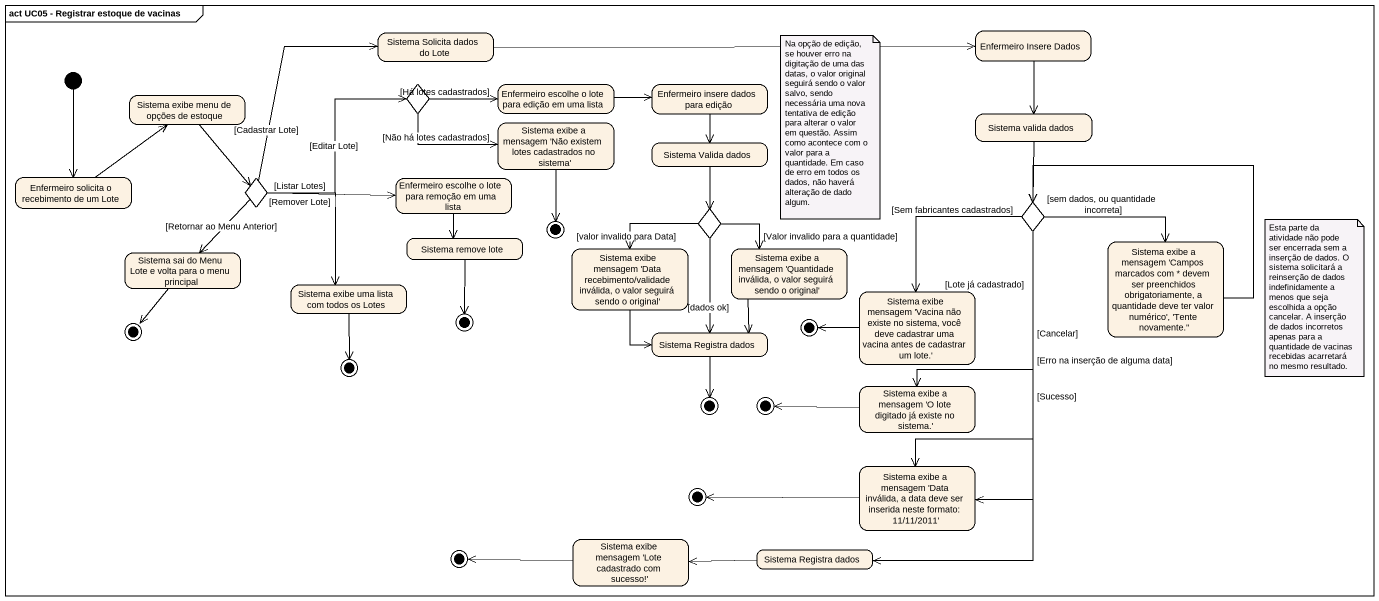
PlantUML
@startuml
mainframe act UC05 - Registrar estoque de vacinas
hide empty description
state "Sistema Solicita dados do Lote" as Sistema_Solicita_dados_do
state "Enfermeiro Insere Dados" as Enfermeiro_Insere_Dados
state "Sistema exibe menu de opções de estoque" as Sistema_exibe_menu_de
state choice1 <<choice>>
state "Enfermeiro escolhe o lote para edição em uma lista" as Enfermeiro_escolhe_o_lote
state "Enfermeiro insere dados para edição" as Enfermeiro_insere_dados
state "Sistema valida dados" as Sistema_valida_dados
state "Sistema exibe a mensagem 'Não existem lotes cadastrados no sistema'" as Sistema_exibe_a_mensagem
state "Sistema Valida dados" as Sistema_Valida_dados
state "Enfermeiro solicita o recebimento de um Lote" as Enfermeiro_solicita_o
state choice2 <<choice>>
state "Enfermeiro escolhe o lote para remoção em uma lista" as Enfermeiro_escolhe_o_lote_2
state "Sistema remove lote" as Sistema_remove_lote
state final1 <<end>>
state choice3 <<choice>>
state choice4 <<choice>>
state "Sistema sai do Menu Lote e volta para o menu principal" as Sistema_sai_do_Menu_Lote_e
state "Sistema exibe mensagem 'Data recebimento/validade inválida, o valor seguirá sendo o original'" as Sistema_exibe_mensagem_Data
state "Sistema exibe a mensagem 'Quantidade inválida, o valor seguirá sendo o original'" as Sistema_exibe_a_mensagem_2
state "Sistema exibe a mensagem 'Campos marcados com * devem ser preenchidos obrigatoriamente, a quantidade deve ter valor numérico', 'Tente novamente.''" as Sistema_exibe_a_mensagem_3
state "Sistema exibe uma lista com todos os Lotes" as Sistema_exibe_uma_lista_com
state final2 <<end>>
state "Sistema exibe mensagem 'Vacina não existe no sistema, você deve cadastrar uma vacina antes de cadastrar um lote.'" as Sistema_exibe_mensagem
state final3 <<end>>
state "Sistema Registra dados" as Sistema_Registra_dados
state final4 <<end>>
state final5 <<end>>
state "Sistema exibe a mensagem 'O lote digitado já existe no sistema.'" as Sistema_exibe_a_mensagem_O
state final6 <<end>>
state final7 <<end>>
state "Sistema exibe a mensagem 'Data inválida, a data deve ser inserida neste formato: 11/11/2011'" as Sistema_exibe_a_mensagem_4
state final8 <<end>>
state "Sistema exibe mensagem 'Lote cadastrado com sucesso!'" as Sistema_exibe_mensagem_Lote
state final9 <<end>>
state "Sistema Registra dados" as Sistema_Registra_dados_2
[*] --> Enfermeiro_solicita_o
Sistema_Solicita_dados_do -right-> Enfermeiro_Insere_Dados
Enfermeiro_Insere_Dados --> Sistema_valida_dados
Sistema_exibe_menu_de --> choice2
choice1 -right-> Enfermeiro_escolhe_o_lote : [Há lotes cadastrados]
choice1 -right-> Sistema_exibe_a_mensagem : [Não há lotes cadastrados]
Enfermeiro_escolhe_o_lote -right-> Enfermeiro_insere_dados
Enfermeiro_insere_dados --> Sistema_Valida_dados
Sistema_valida_dados --> choice4
Sistema_exibe_a_mensagem --> final1
Sistema_Valida_dados --> choice3
Enfermeiro_solicita_o -up-> Sistema_exibe_menu_de
choice2 -up-> Sistema_Solicita_dados_do : [Cadastrar Lote]
choice2 -right-> choice1 : [Editar Lote]
choice2 -right-> Enfermeiro_escolhe_o_lote_2 : [Remover Lote]
choice2 --> Sistema_sai_do_Menu_Lote_e : [Retornar ao Menu Anterior]
choice2 --> Sistema_exibe_uma_lista_com : [Listar Lotes]
Enfermeiro_escolhe_o_lote_2 --> Sistema_remove_lote
Sistema_remove_lote --> final2
choice3 --> Sistema_exibe_mensagem_Data : [valor invalido para Data]
choice3 --> Sistema_exibe_a_mensagem_2 : [Valor invalido para a quantidade]
choice3 --> Sistema_Registra_dados : [dados ok]
choice4 -right-> Sistema_exibe_a_mensagem_3 : [sem dados, ou quantidade incorreta]
choice4 --> Sistema_exibe_mensagem : [Sem fabricantes cadastrados]
choice4 --> Sistema_exibe_a_mensagem_O : [Lote já cadastrado]
choice4 --> Sistema_exibe_a_mensagem_4 : [Erro na inserção de alguma data]
choice4 --> Sistema_exibe_a_mensagem_4 : [Cancelar]
choice4 --> Sistema_Registra_dados_2 : [Sucesso]
Sistema_sai_do_Menu_Lote_e --> final3
Sistema_exibe_mensagem_Data --> Sistema_Registra_dados
Sistema_exibe_a_mensagem_2 --> Sistema_Registra_dados
Sistema_exibe_a_mensagem_3 -left-> choice4
Sistema_exibe_uma_lista_com --> final5
Sistema_exibe_mensagem -left-> final4
Sistema_Registra_dados --> final6
Sistema_exibe_a_mensagem_O -left-> final7
Sistema_exibe_a_mensagem_4 -left-> final8
Sistema_exibe_mensagem_Lote -left-> final9
Sistema_Registra_dados_2 -left-> Sistema_exibe_mensagem_Lote
note as N1
  Na opção de edição, se houver erro na digitação de uma das datas, o valor original seguirá sendo o valor salvo, sendo necessária uma nova tentativa de edição para alterar o valor em questão. Assim como acontece com o valor para a quantidade. Em caso de erro em todos os dados, não haverá alteração de dado algum.
end note
note as N2
  Esta parte da atividade não pode ser encerrada sem a inserção de dados. O sistema solicitará a reinserção de dados indefinidamente a menos que seja escolhida a opção cancelar. A inserção de dados incorretos apenas para a quantidade de vacinas recebidas acarretará no mesmo resultado.
end note
@enduml
